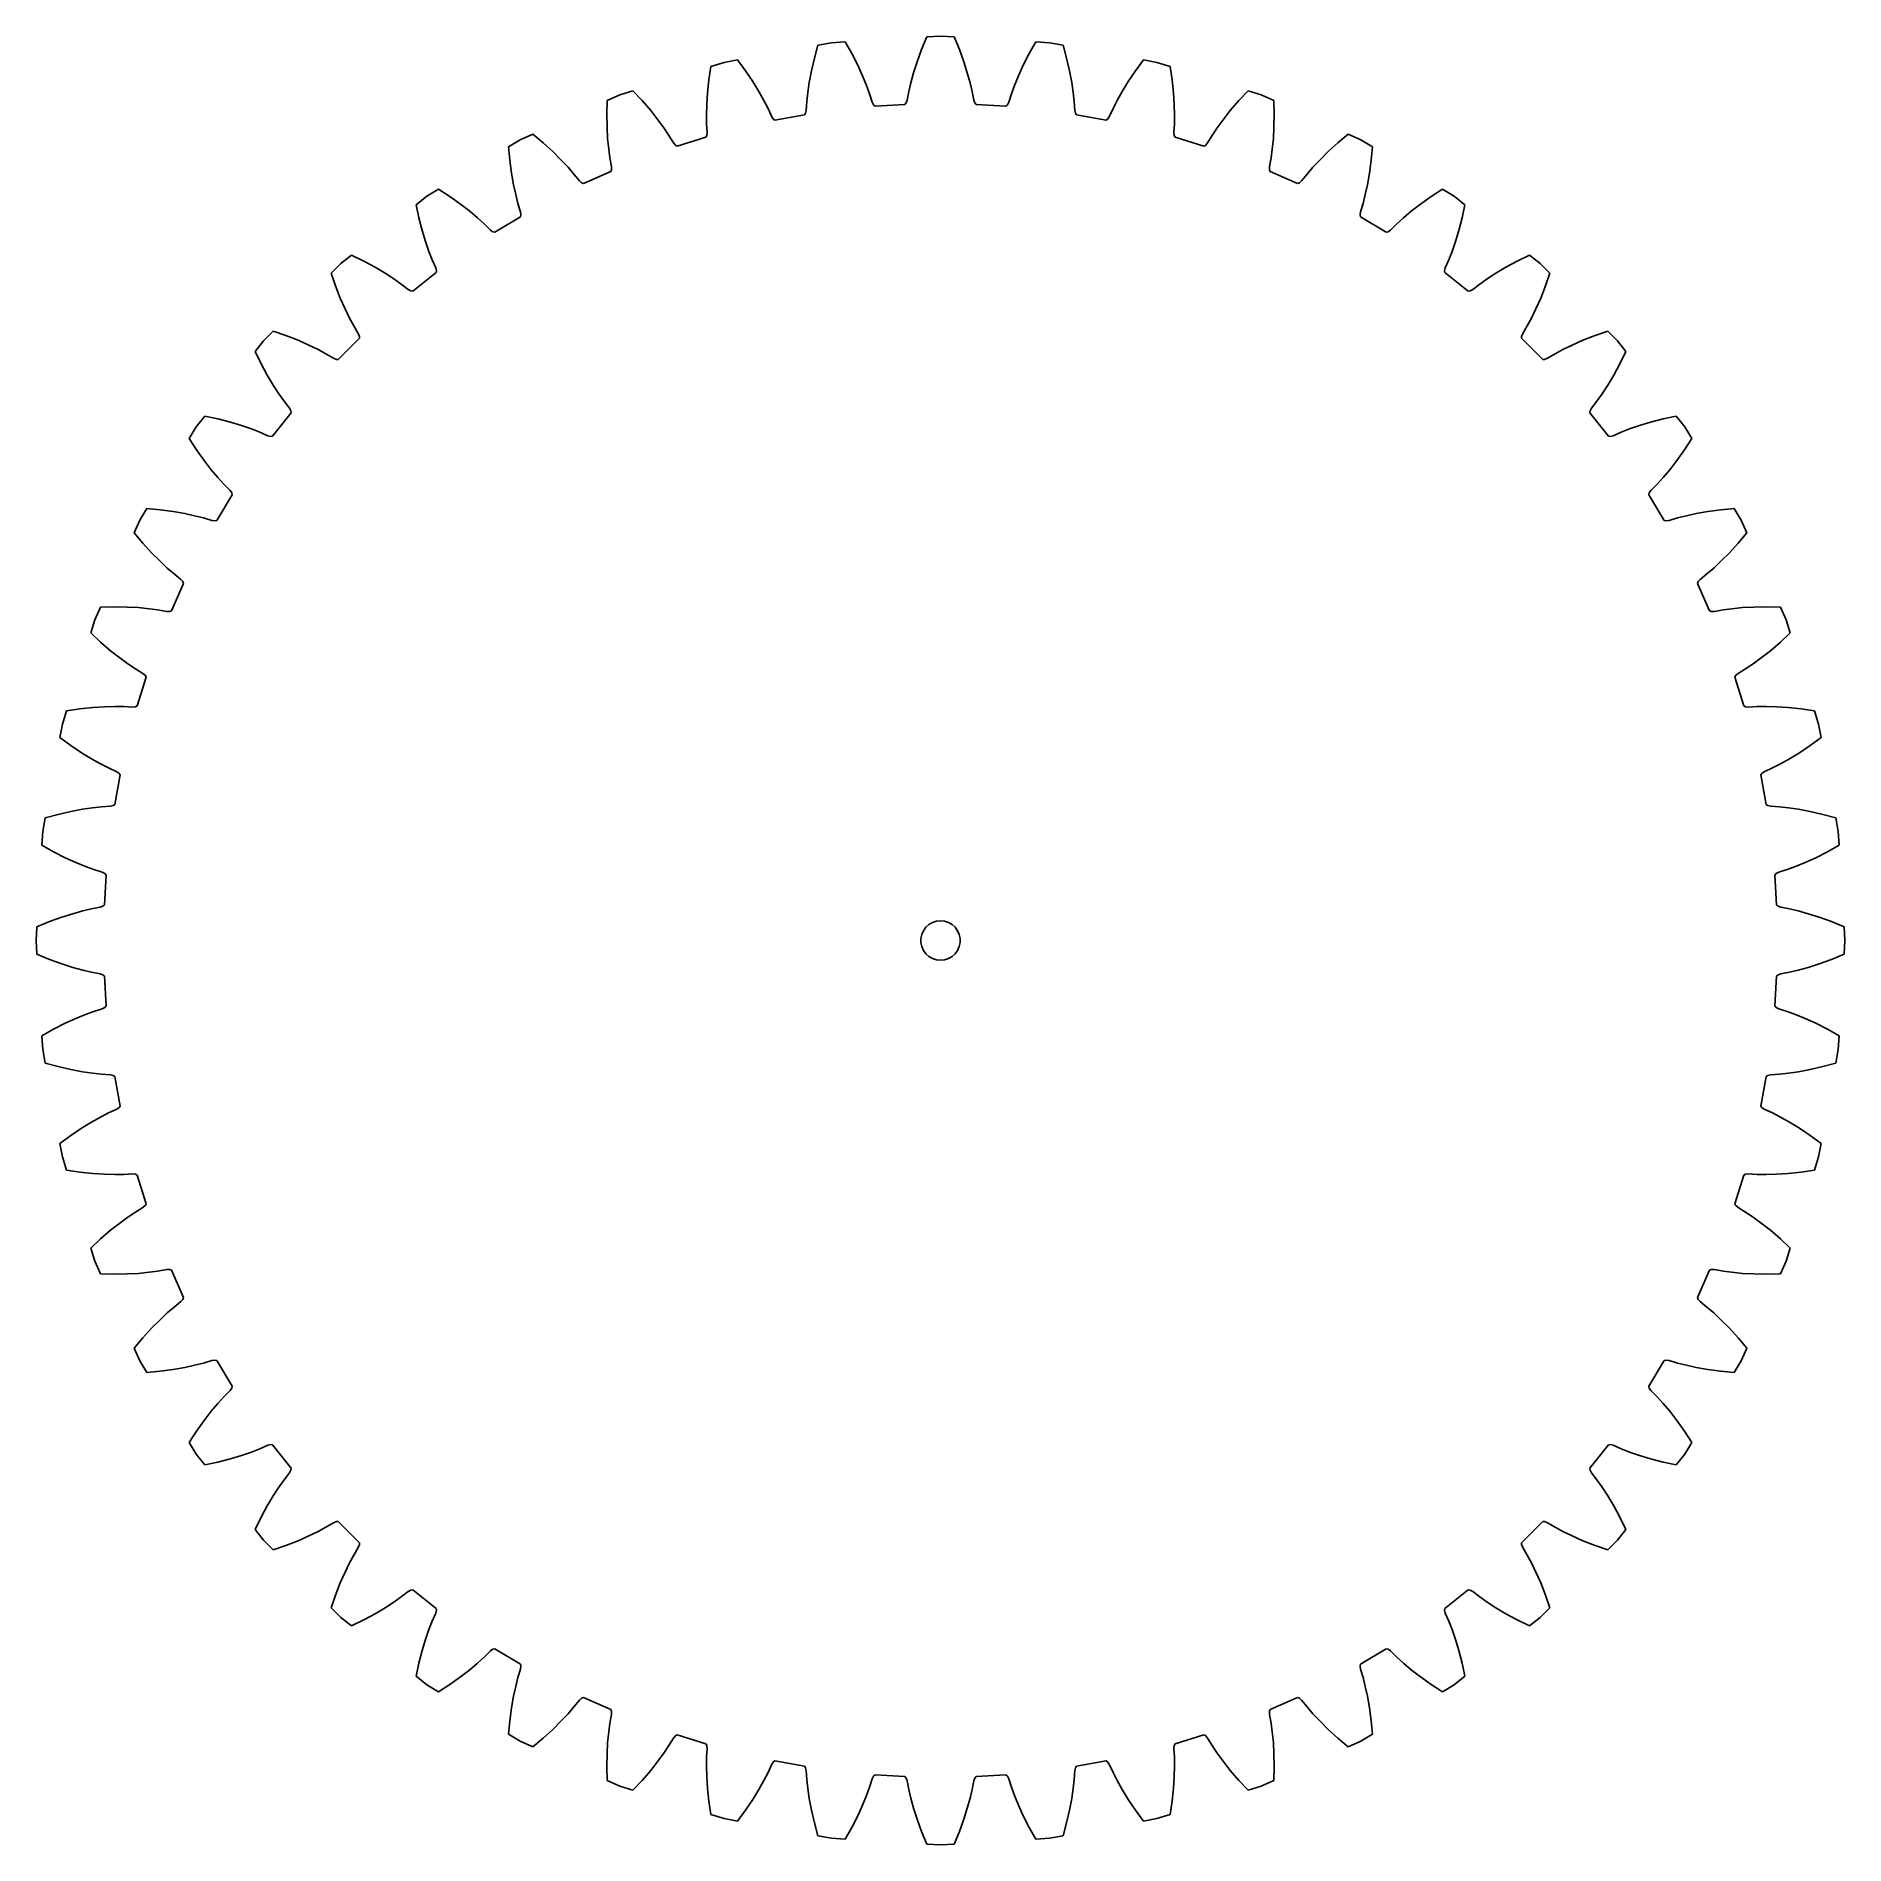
# Model space of a CAD drawing. Extents: x 0 to 138, y 0 to 138.
import ezdxf

# ---------------------------------------------------------------- set-up
doc = ezdxf.new("R2010")
doc.units = 0

msp = doc.modelspace()

# ---------------------------------------------------------------- linework, layer by layer
for p, q in [((68.75, 137.51), (67.71, 137.45)), ((69.8, 137.45), (68.75, 137.51)), ((59.44, 136.82), (59.17, 135.84)), ((60.47, 137.01), (59.44, 136.82)), ((61.51, 137.07), (60.47, 137.01)), ((62.01, 136.18), (61.51, 137.07)), ((62.46, 135.3), (62.01, 136.18)), ((67.32, 136.5), (66.99, 135.57)), ((67.71, 137.45), (67.32, 136.5)), ((70.19, 136.5), (69.8, 137.45)), ((70.52, 135.57), (70.19, 136.5)), ((75.5, 136.18), (75.05, 135.3)), ((76, 137.07), (75.5, 136.18)), ((77.04, 137.01), (76, 137.07)), ((78.07, 136.82), (77.04, 137.01)), ((78.34, 135.84), (78.07, 136.82)), ((51.3, 135.2), (51.15, 134.19)), ((52.3, 135.51), (51.3, 135.2)), ((53.33, 135.7), (52.3, 135.51)), ((53.93, 134.88), (53.33, 135.7)), ((54.48, 134.06), (53.93, 134.88)), ((58.94, 134.87), (58.78, 134)), ((59.17, 135.84), (58.94, 134.87)), ((62.83, 134.49), (62.46, 135.3)), ((66.99, 135.57), (66.71, 134.73)), ((70.79, 134.73), (70.52, 135.57)), ((75.05, 135.3), (74.68, 134.49)), ((78.57, 134.87), (78.34, 135.84)), ((78.73, 134), (78.57, 134.87)), ((83.58, 134.88), (83.03, 134.06)), ((84.18, 135.7), (83.58, 134.88)), ((85.21, 135.51), (84.18, 135.7)), ((86.21, 135.2), (85.21, 135.51)), ((86.36, 134.19), (86.21, 135.2)), ((51.15, 134.19), (51.05, 133.21)), ((54.95, 133.3), (54.48, 134.06)), ((58.78, 134), (58.66, 133.22)), ((63.13, 133.77), (62.83, 134.49)), ((63.36, 133.12), (63.13, 133.77)), ((66.51, 133.97), (66.35, 133.3)), ((66.71, 134.73), (66.51, 133.97)), ((71, 133.97), (70.79, 134.73)), ((71.16, 133.3), (71, 133.97)), ((74.38, 133.77), (74.15, 133.12)), ((74.68, 134.49), (74.38, 133.77)), ((78.85, 133.22), (78.73, 134)), ((83.03, 134.06), (82.56, 133.3)), ((86.46, 133.21), (86.36, 134.19)), ((43.42, 132.61), (43.39, 131.59)), ((44.37, 133.04), (43.42, 132.61)), ((45.37, 133.35), (44.37, 133.04)), ((46.07, 132.61), (45.37, 133.35)), ((46.72, 131.86), (46.07, 132.61)), ((50.99, 132.32), (50.96, 131.54)), ((51.05, 133.21), (50.99, 132.32)), ((55.33, 132.61), (54.95, 133.3)), ((55.64, 132), (55.33, 132.61)), ((58.59, 132.54), (58.54, 131.87)), ((58.66, 133.22), (58.59, 132.54)), ((63.57, 132.48), (63.36, 133.12)), ((63.67, 132.28), (63.57, 132.48)), ((63.78, 132.18), (63.67, 132.28)), ((66.05, 132.32), (63.78, 132.18)), ((66.15, 132.43), (66.05, 132.32)), ((66.22, 132.65), (66.15, 132.43)), ((66.35, 133.3), (66.22, 132.65)), ((71.28, 132.65), (71.16, 133.3)), ((71.36, 132.43), (71.28, 132.65)), ((71.46, 132.32), (71.36, 132.43)), ((73.73, 132.18), (71.46, 132.32)), ((73.84, 132.28), (73.73, 132.18)), ((73.94, 132.48), (73.84, 132.28)), ((74.15, 133.12), (73.94, 132.48)), ((78.92, 132.54), (78.85, 133.22)), ((78.97, 131.87), (78.92, 132.54)), ((82.18, 132.61), (81.87, 132)), ((82.56, 133.3), (82.18, 132.61)), ((86.52, 132.32), (86.46, 133.21)), ((86.55, 131.54), (86.52, 132.32)), ((91.44, 132.61), (90.79, 131.86)), ((92.14, 133.35), (91.44, 132.61)), ((93.14, 133.04), (92.14, 133.35)), ((94.09, 132.61), (93.14, 133.04)), ((94.12, 131.59), (94.09, 132.61)), ((43.39, 131.59), (43.41, 130.6)), ((47.27, 131.16), (46.72, 131.86)), ((47.73, 130.53), (47.27, 131.16)), ((50.96, 131.54), (50.97, 130.85)), ((50.97, 130.85), (51.01, 130.18)), ((55.92, 131.39), (55.64, 132)), ((56.05, 131.2), (55.92, 131.39)), ((56.17, 131.12), (56.05, 131.2)), ((58.41, 131.53), (56.17, 131.12)), ((58.49, 131.65), (58.41, 131.53)), ((58.54, 131.87), (58.49, 131.65)), ((79.02, 131.65), (78.97, 131.87)), ((79.1, 131.53), (79.02, 131.65)), ((81.34, 131.12), (79.1, 131.53)), ((81.46, 131.2), (81.34, 131.12)), ((81.59, 131.39), (81.46, 131.2)), ((81.87, 132), (81.59, 131.39)), ((86.5, 130.18), (86.54, 130.85)), ((86.54, 130.85), (86.55, 131.54)), ((90.24, 131.16), (89.78, 130.53)), ((90.79, 131.86), (90.24, 131.16)), ((94.1, 130.6), (94.12, 131.59)), ((36.8, 129.63), (35.91, 129.09)), ((37.76, 130.06), (36.8, 129.63)), ((38.54, 129.41), (37.76, 130.06)), ((39.27, 128.74), (38.54, 129.41)), ((43.41, 130.6), (43.45, 129.72)), ((43.45, 129.72), (43.53, 128.93)), ((48.11, 129.96), (47.73, 130.53)), ((48.46, 129.39), (48.11, 129.96)), ((48.62, 129.21), (48.46, 129.39)), ((50.92, 129.83), (48.74, 129.15)), ((50.98, 129.95), (50.92, 129.83)), ((51.01, 130.18), (50.98, 129.95)), ((86.53, 129.95), (86.5, 130.18)), ((86.59, 129.83), (86.53, 129.95)), ((88.77, 129.15), (86.59, 129.83)), ((89.05, 129.39), (88.89, 129.21)), ((89.4, 129.96), (89.05, 129.39)), ((89.78, 130.53), (89.4, 129.96)), ((93.98, 128.93), (94.06, 129.72)), ((94.06, 129.72), (94.1, 130.6)), ((98.97, 129.41), (98.24, 128.74)), ((99.75, 130.06), (98.97, 129.41)), ((100.71, 129.63), (99.75, 130.06)), ((101.6, 129.09), (100.71, 129.63)), ((35.91, 129.09), (36, 128.08)), ((36, 128.08), (36.14, 127.1)), ((39.9, 128.12), (39.27, 128.74)), ((40.44, 127.55), (39.9, 128.12)), ((43.53, 128.93), (43.62, 128.26)), ((43.62, 128.26), (43.73, 127.6)), ((48.74, 129.15), (48.62, 129.21)), ((88.89, 129.21), (88.77, 129.15)), ((93.78, 127.6), (93.89, 128.26)), ((93.89, 128.26), (93.98, 128.93)), ((97.61, 128.12), (97.07, 127.55)), ((98.24, 128.74), (97.61, 128.12)), ((101.37, 127.1), (101.51, 128.08)), ((101.51, 128.08), (101.6, 129.09)), ((36.14, 127.1), (36.29, 126.22)), ((40.89, 127.03), (40.44, 127.55)), ((41.3, 126.5), (40.89, 127.03)), ((43.69, 127.23), (41.61, 126.3)), ((43.74, 127.36), (43.69, 127.23)), ((43.73, 127.6), (43.74, 127.36)), ((93.77, 127.36), (93.78, 127.6)), ((93.82, 127.23), (93.77, 127.36)), ((95.9, 126.3), (93.82, 127.23)), ((96.62, 127.03), (96.21, 126.5)), ((97.07, 127.55), (96.62, 127.03)), ((101.22, 126.22), (101.37, 127.1)), ((29.7, 125.34), (28.88, 124.69)), ((30.59, 125.88), (29.7, 125.34)), ((31.45, 125.32), (30.59, 125.88)), ((32.25, 124.75), (31.45, 125.32)), ((36.29, 126.22), (36.46, 125.46)), ((36.46, 125.46), (36.63, 124.79)), ((41.47, 126.35), (41.3, 126.5)), ((41.61, 126.3), (41.47, 126.35)), ((96.04, 126.35), (95.9, 126.3)), ((96.21, 126.5), (96.04, 126.35)), ((100.88, 124.79), (101.05, 125.46)), ((101.05, 125.46), (101.22, 126.22)), ((106.06, 125.32), (105.26, 124.75)), ((106.92, 125.88), (106.06, 125.32)), ((107.81, 125.34), (106.92, 125.88)), ((108.63, 124.69), (107.81, 125.34)), ((28.88, 124.69), (29.09, 123.7)), ((32.96, 124.21), (32.25, 124.75)), ((33.56, 123.7), (32.96, 124.21)), ((36.82, 123.78), (34.87, 122.6)), ((36.63, 124.79), (36.82, 124.15)), ((36.82, 124.15), (36.86, 123.92)), ((36.86, 123.92), (36.82, 123.78)), ((100.65, 123.92), (100.69, 124.15)), ((100.69, 123.78), (100.65, 123.92)), ((100.69, 124.15), (100.88, 124.79)), ((102.64, 122.6), (100.69, 123.78)), ((104.55, 124.21), (103.95, 123.7)), ((105.26, 124.75), (104.55, 124.21)), ((108.42, 123.7), (108.63, 124.69)), ((29.09, 123.7), (29.34, 122.74)), ((29.34, 122.74), (29.6, 121.89)), ((34.07, 123.24), (33.56, 123.7)), ((34.54, 122.77), (34.07, 123.24)), ((34.73, 122.64), (34.54, 122.77)), ((34.87, 122.6), (34.73, 122.64)), ((102.78, 122.64), (102.64, 122.6)), ((102.97, 122.77), (102.78, 122.64)), ((103.44, 123.24), (102.97, 122.77)), ((103.95, 123.7), (103.44, 123.24)), ((107.91, 121.89), (108.17, 122.74)), ((108.17, 122.74), (108.42, 123.7)), ((29.6, 121.89), (29.86, 121.15)), ((29.86, 121.15), (30.11, 120.51)), ((107.4, 120.51), (107.65, 121.15)), ((107.65, 121.15), (107.91, 121.89)), ((23.16, 120.22), (22.42, 119.48)), ((23.98, 120.86), (23.16, 120.22)), ((24.9, 120.41), (23.98, 120.86)), ((25.77, 119.94), (24.9, 120.41)), ((26.53, 119.49), (25.77, 119.94)), ((30.11, 120.51), (30.38, 119.9)), ((30.38, 119.9), (30.44, 119.67)), ((30.44, 119.67), (30.42, 119.53)), ((107.07, 119.67), (107.13, 119.9)), ((107.09, 119.53), (107.07, 119.67)), ((107.13, 119.9), (107.4, 120.51)), ((111.74, 119.94), (110.98, 119.49)), ((112.61, 120.41), (111.74, 119.94)), ((113.53, 120.86), (112.61, 120.41)), ((114.35, 120.22), (113.53, 120.86)), ((115.09, 119.48), (114.35, 120.22)), ((22.42, 119.48), (22.76, 118.52)), ((22.76, 118.52), (23.12, 117.6)), ((27.19, 119.06), (26.53, 119.49)), ((27.75, 118.66), (27.19, 119.06)), ((28.28, 118.26), (27.75, 118.66)), ((30.42, 119.53), (28.63, 118.13)), ((108.88, 118.13), (107.09, 119.53)), ((109.76, 118.66), (109.23, 118.26)), ((110.32, 119.06), (109.76, 118.66)), ((110.98, 119.49), (110.32, 119.06)), ((114.39, 117.6), (114.75, 118.52)), ((114.75, 118.52), (115.09, 119.48)), ((23.12, 117.6), (23.48, 116.78)), ((28.48, 118.14), (28.28, 118.26)), ((28.63, 118.13), (28.48, 118.14)), ((109.03, 118.14), (108.88, 118.13)), ((109.23, 118.26), (109.03, 118.14)), ((114.03, 116.78), (114.39, 117.6)), ((23.48, 116.78), (23.83, 116.08)), ((23.83, 116.08), (24.15, 115.48)), ((113.36, 115.48), (113.68, 116.08)), ((113.68, 116.08), (114.03, 116.78)), ((17.29, 114.35), (16.65, 113.53)), ((18.03, 115.09), (17.29, 114.35)), ((18.99, 114.75), (18.03, 115.09)), ((19.91, 114.39), (18.99, 114.75)), ((20.73, 114.03), (19.91, 114.39)), ((24.58, 114.54), (22.97, 112.93)), ((24.15, 115.48), (24.49, 114.9)), ((24.49, 114.9), (24.58, 114.68)), ((24.58, 114.68), (24.58, 114.54)), ((112.93, 114.68), (113.02, 114.9)), ((112.93, 114.54), (112.93, 114.68)), ((114.54, 112.93), (112.93, 114.54)), ((113.02, 114.9), (113.36, 115.48)), ((117.6, 114.39), (116.78, 114.03)), ((118.52, 114.75), (117.6, 114.39)), ((119.48, 115.09), (118.52, 114.75)), ((120.22, 114.35), (119.48, 115.09)), ((120.86, 113.53), (120.22, 114.35)), ((16.65, 113.53), (17.1, 112.61)), ((21.43, 113.68), (20.73, 114.03)), ((22.03, 113.36), (21.43, 113.68)), ((22.61, 113.02), (22.03, 113.36)), ((22.83, 112.93), (22.61, 113.02)), ((22.97, 112.93), (22.83, 112.93)), ((114.68, 112.93), (114.54, 112.93)), ((114.9, 113.02), (114.68, 112.93)), ((115.48, 113.36), (114.9, 113.02)), ((116.08, 113.68), (115.48, 113.36)), ((116.78, 114.03), (116.08, 113.68)), ((120.41, 112.61), (120.86, 113.53)), ((17.1, 112.61), (17.57, 111.74)), ((17.57, 111.74), (18.02, 110.98)), ((119.49, 110.98), (119.94, 111.74)), ((119.94, 111.74), (120.41, 112.61)), ((18.02, 110.98), (18.45, 110.32)), ((18.45, 110.32), (18.85, 109.76)), ((118.66, 109.76), (119.06, 110.32)), ((119.06, 110.32), (119.49, 110.98)), ((12.82, 108.63), (12.17, 107.81)), ((13.81, 108.42), (12.82, 108.63)), ((19.38, 108.88), (17.98, 107.09)), ((18.85, 109.76), (19.25, 109.23)), ((19.25, 109.23), (19.37, 109.03)), ((19.37, 109.03), (19.38, 108.88)), ((118.13, 108.88), (118.14, 109.03)), ((119.53, 107.09), (118.13, 108.88)), ((118.14, 109.03), (118.26, 109.23)), ((118.26, 109.23), (118.66, 109.76)), ((124.69, 108.63), (123.7, 108.42)), ((125.34, 107.81), (124.69, 108.63)), ((12.17, 107.81), (11.63, 106.92)), ((14.77, 108.17), (13.81, 108.42)), ((15.62, 107.91), (14.77, 108.17)), ((16.36, 107.65), (15.62, 107.91)), ((17, 107.4), (16.36, 107.65)), ((17.61, 107.13), (17, 107.4)), ((120.51, 107.4), (119.9, 107.13)), ((121.15, 107.65), (120.51, 107.4)), ((121.89, 107.91), (121.15, 107.65)), ((122.74, 108.17), (121.89, 107.91)), ((123.7, 108.42), (122.74, 108.17)), ((125.88, 106.92), (125.34, 107.81)), ((11.63, 106.92), (12.19, 106.06)), ((12.19, 106.06), (12.76, 105.26)), ((17.84, 107.07), (17.61, 107.13)), ((17.98, 107.09), (17.84, 107.07)), ((119.67, 107.07), (119.53, 107.09)), ((119.9, 107.13), (119.67, 107.07)), ((124.75, 105.26), (125.32, 106.06)), ((125.32, 106.06), (125.88, 106.92)), ((12.76, 105.26), (13.3, 104.55)), ((13.3, 104.55), (13.81, 103.95)), ((123.7, 103.95), (124.21, 104.55)), ((124.21, 104.55), (124.75, 105.26)), ((13.81, 103.95), (14.27, 103.44)), ((14.27, 103.44), (14.74, 102.97)), ((122.77, 102.97), (123.24, 103.44)), ((123.24, 103.44), (123.7, 103.95)), ((14.91, 102.64), (13.73, 100.69)), ((14.74, 102.97), (14.87, 102.78)), ((14.87, 102.78), (14.91, 102.64)), ((122.6, 102.64), (122.64, 102.78)), ((123.78, 100.69), (122.6, 102.64)), ((122.64, 102.78), (122.77, 102.97)), ((7.88, 100.71), (7.45, 99.75)), ((8.42, 101.6), (7.88, 100.71)), ((9.43, 101.51), (8.42, 101.6)), ((10.41, 101.37), (9.43, 101.51)), ((11.29, 101.22), (10.41, 101.37)), ((12.05, 101.05), (11.29, 101.22)), ((12.72, 100.88), (12.05, 101.05)), ((13.36, 100.69), (12.72, 100.88)), ((13.59, 100.65), (13.36, 100.69)), ((13.73, 100.69), (13.59, 100.65)), ((123.92, 100.65), (123.78, 100.69)), ((124.15, 100.69), (123.92, 100.65)), ((124.79, 100.88), (124.15, 100.69)), ((125.46, 101.05), (124.79, 100.88)), ((126.22, 101.22), (125.46, 101.05)), ((127.1, 101.37), (126.22, 101.22)), ((128.08, 101.51), (127.1, 101.37)), ((129.09, 101.6), (128.08, 101.51)), ((129.63, 100.71), (129.09, 101.6)), ((130.06, 99.75), (129.63, 100.71)), ((7.45, 99.75), (8.1, 98.97)), ((129.41, 98.97), (130.06, 99.75)), ((8.1, 98.97), (8.77, 98.24)), ((8.77, 98.24), (9.39, 97.61)), ((128.12, 97.61), (128.74, 98.24)), ((128.74, 98.24), (129.41, 98.97)), ((9.39, 97.61), (9.96, 97.07)), ((9.96, 97.07), (10.48, 96.62)), ((10.48, 96.62), (11.01, 96.21)), ((126.5, 96.21), (127.03, 96.62)), ((127.03, 96.62), (127.55, 97.07)), ((127.55, 97.07), (128.12, 97.61)), ((11.21, 95.9), (10.28, 93.82)), ((11.01, 96.21), (11.16, 96.04)), ((11.16, 96.04), (11.21, 95.9)), ((126.3, 95.9), (126.35, 96.04)), ((127.23, 93.82), (126.3, 95.9)), ((126.35, 96.04), (126.5, 96.21)), ((4.9, 94.09), (4.47, 93.14)), ((5.92, 94.12), (4.9, 94.09)), ((6.91, 94.1), (5.92, 94.12)), ((7.79, 94.06), (6.91, 94.1)), ((8.58, 93.98), (7.79, 94.06)), ((9.25, 93.89), (8.58, 93.98)), ((9.91, 93.78), (9.25, 93.89)), ((10.15, 93.77), (9.91, 93.78)), ((10.28, 93.82), (10.15, 93.77)), ((127.36, 93.77), (127.23, 93.82)), ((127.6, 93.78), (127.36, 93.77)), ((128.26, 93.89), (127.6, 93.78)), ((128.93, 93.98), (128.26, 93.89)), ((129.72, 94.06), (128.93, 93.98)), ((130.6, 94.1), (129.72, 94.06)), ((131.59, 94.12), (130.6, 94.1)), ((132.61, 94.09), (131.59, 94.12)), ((133.04, 93.14), (132.61, 94.09)), ((4.47, 93.14), (4.16, 92.14)), ((4.16, 92.14), (4.9, 91.44)), ((132.61, 91.44), (133.35, 92.14)), ((133.35, 92.14), (133.04, 93.14)), ((4.9, 91.44), (5.65, 90.79)), ((5.65, 90.79), (6.35, 90.24)), ((131.16, 90.24), (131.86, 90.79)), ((131.86, 90.79), (132.61, 91.44)), ((6.35, 90.24), (6.98, 89.78)), ((6.98, 89.78), (7.55, 89.4)), ((7.55, 89.4), (8.12, 89.05)), ((129.39, 89.05), (129.96, 89.4)), ((129.96, 89.4), (130.53, 89.78)), ((130.53, 89.78), (131.16, 90.24)), ((8.36, 88.77), (7.68, 86.59)), ((8.12, 89.05), (8.3, 88.89)), ((8.3, 88.89), (8.36, 88.77)), ((129.15, 88.77), (129.21, 88.89)), ((129.83, 86.59), (129.15, 88.77)), ((129.21, 88.89), (129.39, 89.05)), ((2.31, 86.21), (2, 85.21)), ((3.32, 86.36), (2.31, 86.21)), ((4.3, 86.46), (3.32, 86.36)), ((5.19, 86.52), (4.3, 86.46)), ((5.97, 86.55), (5.19, 86.52)), ((6.66, 86.54), (5.97, 86.55)), ((7.33, 86.5), (6.66, 86.54)), ((7.56, 86.53), (7.33, 86.5)), ((7.68, 86.59), (7.56, 86.53)), ((129.95, 86.53), (129.83, 86.59)), ((130.18, 86.5), (129.95, 86.53)), ((130.85, 86.54), (130.18, 86.5)), ((131.54, 86.55), (130.85, 86.54)), ((132.32, 86.52), (131.54, 86.55)), ((133.21, 86.46), (132.32, 86.52)), ((134.19, 86.36), (133.21, 86.46)), ((135.2, 86.21), (134.19, 86.36)), ((135.51, 85.21), (135.2, 86.21)), ((2, 85.21), (1.81, 84.18)), ((1.81, 84.18), (2.63, 83.58)), ((134.88, 83.58), (135.7, 84.18)), ((135.7, 84.18), (135.51, 85.21)), ((2.63, 83.58), (3.45, 83.03)), ((3.45, 83.03), (4.21, 82.56)), ((4.21, 82.56), (4.9, 82.18)), ((132.61, 82.18), (133.3, 82.56)), ((133.3, 82.56), (134.06, 83.03)), ((134.06, 83.03), (134.88, 83.58)), ((4.9, 82.18), (5.51, 81.87)), ((5.51, 81.87), (6.12, 81.59)), ((6.39, 81.34), (5.98, 79.1)), ((6.12, 81.59), (6.31, 81.46)), ((6.31, 81.46), (6.39, 81.34)), ((131.12, 81.34), (131.2, 81.46)), ((131.53, 79.1), (131.12, 81.34)), ((131.2, 81.46), (131.39, 81.59)), ((131.39, 81.59), (132, 81.87)), ((132, 81.87), (132.61, 82.18)), ((2.64, 78.57), (1.67, 78.34)), ((3.51, 78.73), (2.64, 78.57)), ((4.29, 78.85), (3.51, 78.73)), ((4.97, 78.92), (4.29, 78.85)), ((5.64, 78.97), (4.97, 78.92)), ((5.86, 79.02), (5.64, 78.97)), ((5.98, 79.1), (5.86, 79.02)), ((131.65, 79.02), (131.53, 79.1)), ((131.87, 78.97), (131.65, 79.02)), ((132.54, 78.92), (131.87, 78.97)), ((133.22, 78.85), (132.54, 78.92)), ((134, 78.73), (133.22, 78.85)), ((134.87, 78.57), (134, 78.73)), ((135.84, 78.34), (134.87, 78.57)), ((0.5, 77.04), (0.44, 76)), ((0.69, 78.07), (0.5, 77.04)), ((1.67, 78.34), (0.69, 78.07)), ((136.82, 78.07), (135.84, 78.34)), ((137.01, 77.04), (136.82, 78.07)), ((137.07, 76), (137.01, 77.04)), ((0.44, 76), (1.33, 75.5)), ((136.18, 75.5), (137.07, 76)), ((1.33, 75.5), (2.21, 75.05)), ((2.21, 75.05), (3.02, 74.68)), ((3.02, 74.68), (3.74, 74.38)), ((3.74, 74.38), (4.39, 74.15)), ((133.12, 74.15), (133.77, 74.38)), ((133.77, 74.38), (134.49, 74.68)), ((134.49, 74.68), (135.3, 75.05)), ((135.3, 75.05), (136.18, 75.5)), ((4.39, 74.15), (5.03, 73.94)), ((5.03, 73.94), (5.23, 73.84)), ((5.33, 73.73), (5.19, 71.46)), ((5.23, 73.84), (5.33, 73.73)), ((132.18, 73.73), (132.28, 73.84)), ((132.32, 71.46), (132.18, 73.73)), ((132.28, 73.84), (132.48, 73.94)), ((132.48, 73.94), (133.12, 74.15)), ((1.01, 70.19), (0.06, 69.8)), ((1.94, 70.52), (1.01, 70.19)), ((2.78, 70.79), (1.94, 70.52)), ((3.54, 71), (2.78, 70.79)), ((4.21, 71.16), (3.54, 71)), ((4.86, 71.28), (4.21, 71.16)), ((5.08, 71.36), (4.86, 71.28)), ((5.19, 71.46), (5.08, 71.36)), ((68.14, 70.13), (68.44, 70.22)), ((68.44, 70.22), (68.75, 70.25)), ((68.75, 70.25), (69.07, 70.22)), ((69.07, 70.22), (69.37, 70.13)), ((132.43, 71.36), (132.32, 71.46)), ((132.65, 71.28), (132.43, 71.36)), ((133.3, 71.16), (132.65, 71.28)), ((133.97, 71), (133.3, 71.16)), ((134.73, 70.79), (133.97, 71)), ((135.57, 70.52), (134.73, 70.79)), ((136.5, 70.19), (135.57, 70.52)), ((137.45, 69.8), (136.5, 70.19)), ((0.06, 69.8), (0, 68.75)), ((0, 68.75), (0.06, 67.71)), ((67.26, 68.91), (67.33, 69.22)), ((67.26, 68.6), (67.26, 68.91)), ((67.33, 69.22), (67.46, 69.5)), ((67.46, 69.5), (67.64, 69.76)), ((67.64, 69.76), (67.87, 69.97)), ((67.87, 69.97), (68.14, 70.13)), ((69.37, 70.13), (69.64, 69.97)), ((69.64, 69.97), (69.87, 69.76)), ((69.87, 69.76), (70.05, 69.5)), ((70.05, 69.5), (70.18, 69.22)), ((70.18, 69.22), (70.25, 68.91)), ((70.25, 68.91), (70.25, 68.6)), ((137.51, 68.75), (137.45, 69.8)), ((137.45, 67.71), (137.51, 68.75)), ((0.06, 67.71), (1.01, 67.32)), ((67.33, 68.29), (67.26, 68.6)), ((67.46, 68), (67.33, 68.29)), ((67.64, 67.75), (67.46, 68)), ((67.87, 67.54), (67.64, 67.75)), ((68.14, 67.38), (67.87, 67.54)), ((68.44, 67.29), (68.14, 67.38)), ((69.37, 67.38), (69.07, 67.29)), ((69.64, 67.54), (69.37, 67.38)), ((69.87, 67.75), (69.64, 67.54)), ((70.05, 68), (69.87, 67.75)), ((70.18, 68.29), (70.05, 68)), ((70.25, 68.6), (70.18, 68.29)), ((136.5, 67.32), (137.45, 67.71)), ((1.01, 67.32), (1.94, 66.99)), ((1.94, 66.99), (2.78, 66.71)), ((2.78, 66.71), (3.54, 66.51)), ((3.54, 66.51), (4.21, 66.35)), ((4.21, 66.35), (4.86, 66.22)), ((4.86, 66.22), (5.08, 66.15)), ((5.08, 66.15), (5.19, 66.05)), ((5.19, 66.05), (5.33, 63.78)), ((68.75, 67.25), (68.44, 67.29)), ((69.07, 67.29), (68.75, 67.25)), ((132.18, 63.78), (132.32, 66.05)), ((132.32, 66.05), (132.43, 66.15)), ((132.43, 66.15), (132.65, 66.22)), ((132.65, 66.22), (133.3, 66.35)), ((133.3, 66.35), (133.97, 66.51)), ((133.97, 66.51), (134.73, 66.71)), ((134.73, 66.71), (135.57, 66.99)), ((135.57, 66.99), (136.5, 67.32)), ((4.39, 63.36), (3.74, 63.13)), ((5.03, 63.57), (4.39, 63.36)), ((5.23, 63.67), (5.03, 63.57)), ((5.33, 63.78), (5.23, 63.67)), ((132.28, 63.67), (132.18, 63.78)), ((132.48, 63.57), (132.28, 63.67)), ((133.12, 63.36), (132.48, 63.57)), ((133.77, 63.13), (133.12, 63.36)), ((1.33, 62.01), (0.44, 61.51)), ((2.21, 62.46), (1.33, 62.01)), ((3.02, 62.83), (2.21, 62.46)), ((3.74, 63.13), (3.02, 62.83)), ((134.49, 62.83), (133.77, 63.13)), ((135.3, 62.46), (134.49, 62.83)), ((136.18, 62.01), (135.3, 62.46)), ((137.07, 61.51), (136.18, 62.01)), ((0.44, 61.51), (0.5, 60.47)), ((137.01, 60.47), (137.07, 61.51)), ((0.5, 60.47), (0.69, 59.44)), ((0.69, 59.44), (1.67, 59.17)), ((1.67, 59.17), (2.64, 58.94)), ((134.87, 58.94), (135.84, 59.17)), ((135.84, 59.17), (136.82, 59.44)), ((136.82, 59.44), (137.01, 60.47)), ((2.64, 58.94), (3.51, 58.78)), ((3.51, 58.78), (4.29, 58.66)), ((4.29, 58.66), (4.97, 58.59)), ((4.97, 58.59), (5.64, 58.54)), ((5.64, 58.54), (5.86, 58.49)), ((5.86, 58.49), (5.98, 58.41)), ((5.98, 58.41), (6.39, 56.17)), ((131.12, 56.17), (131.53, 58.41)), ((131.53, 58.41), (131.65, 58.49)), ((131.65, 58.49), (131.87, 58.54)), ((131.87, 58.54), (132.54, 58.59)), ((132.54, 58.59), (133.22, 58.66)), ((133.22, 58.66), (134, 58.78)), ((134, 58.78), (134.87, 58.94)), ((4.9, 55.33), (4.21, 54.95)), ((5.51, 55.64), (4.9, 55.33)), ((6.12, 55.92), (5.51, 55.64)), ((6.31, 56.05), (6.12, 55.92)), ((6.39, 56.17), (6.31, 56.05)), ((131.2, 56.05), (131.12, 56.17)), ((131.39, 55.92), (131.2, 56.05)), ((132, 55.64), (131.39, 55.92)), ((132.61, 55.33), (132, 55.64)), ((133.3, 54.95), (132.61, 55.33)), ((2.63, 53.93), (1.81, 53.33)), ((3.45, 54.48), (2.63, 53.93)), ((4.21, 54.95), (3.45, 54.48)), ((134.06, 54.48), (133.3, 54.95)), ((134.88, 53.93), (134.06, 54.48)), ((135.7, 53.33), (134.88, 53.93)), ((1.81, 53.33), (2, 52.3)), ((2, 52.3), (2.31, 51.3)), ((135.2, 51.3), (135.51, 52.3)), ((135.51, 52.3), (135.7, 53.33)), ((2.31, 51.3), (3.32, 51.15)), ((3.32, 51.15), (4.3, 51.05)), ((4.3, 51.05), (5.19, 50.99)), ((5.19, 50.99), (5.97, 50.96)), ((5.97, 50.96), (6.66, 50.97)), ((6.66, 50.97), (7.33, 51.01)), ((7.33, 51.01), (7.56, 50.98)), ((7.56, 50.98), (7.68, 50.92)), ((7.68, 50.92), (8.36, 48.74)), ((129.15, 48.74), (129.83, 50.92)), ((129.83, 50.92), (129.95, 50.98)), ((129.95, 50.98), (130.18, 51.01)), ((130.18, 51.01), (130.85, 50.97)), ((130.85, 50.97), (131.54, 50.96)), ((131.54, 50.96), (132.32, 50.99)), ((132.32, 50.99), (133.21, 51.05)), ((133.21, 51.05), (134.19, 51.15)), ((134.19, 51.15), (135.2, 51.3)), ((8.12, 48.46), (7.55, 48.11)), ((8.3, 48.62), (8.12, 48.46)), ((8.36, 48.74), (8.3, 48.62)), ((129.21, 48.62), (129.15, 48.74)), ((129.39, 48.46), (129.21, 48.62)), ((129.96, 48.11), (129.39, 48.46)), ((6.35, 47.27), (5.65, 46.72)), ((6.98, 47.73), (6.35, 47.27)), ((7.55, 48.11), (6.98, 47.73)), ((130.53, 47.73), (129.96, 48.11)), ((131.16, 47.27), (130.53, 47.73)), ((131.86, 46.72), (131.16, 47.27)), ((4.9, 46.07), (4.16, 45.37)), ((5.65, 46.72), (4.9, 46.07)), ((132.61, 46.07), (131.86, 46.72)), ((133.35, 45.37), (132.61, 46.07)), ((4.16, 45.37), (4.47, 44.37)), ((4.47, 44.37), (4.9, 43.42)), ((132.61, 43.42), (133.04, 44.37)), ((133.04, 44.37), (133.35, 45.37)), ((4.9, 43.42), (5.92, 43.39)), ((5.92, 43.39), (6.91, 43.41)), ((6.91, 43.41), (7.79, 43.45)), ((7.79, 43.45), (8.58, 43.53)), ((8.58, 43.53), (9.25, 43.62)), ((9.25, 43.62), (9.91, 43.73)), ((9.91, 43.73), (10.15, 43.74)), ((10.15, 43.74), (10.28, 43.69)), ((10.28, 43.69), (11.21, 41.61)), ((126.3, 41.61), (127.23, 43.69)), ((127.23, 43.69), (127.36, 43.74)), ((127.36, 43.74), (127.6, 43.73)), ((127.6, 43.73), (128.26, 43.62)), ((128.26, 43.62), (128.93, 43.53)), ((128.93, 43.53), (129.72, 43.45)), ((129.72, 43.45), (130.6, 43.41)), ((130.6, 43.41), (131.59, 43.39)), ((131.59, 43.39), (132.61, 43.42)), ((11.01, 41.3), (10.48, 40.89)), ((11.16, 41.47), (11.01, 41.3)), ((11.21, 41.61), (11.16, 41.47)), ((126.35, 41.47), (126.3, 41.61)), ((126.5, 41.3), (126.35, 41.47)), ((127.03, 40.89), (126.5, 41.3)), ((9.39, 39.9), (8.77, 39.27)), ((9.96, 40.44), (9.39, 39.9)), ((10.48, 40.89), (9.96, 40.44)), ((127.55, 40.44), (127.03, 40.89)), ((128.12, 39.9), (127.55, 40.44)), ((128.74, 39.27), (128.12, 39.9)), ((8.1, 38.54), (7.45, 37.76)), ((8.77, 39.27), (8.1, 38.54)), ((129.41, 38.54), (128.74, 39.27)), ((130.06, 37.76), (129.41, 38.54)), ((7.45, 37.76), (7.88, 36.8)), ((129.63, 36.8), (130.06, 37.76)), ((7.88, 36.8), (8.42, 35.91)), ((8.42, 35.91), (9.43, 36)), ((9.43, 36), (10.41, 36.14)), ((10.41, 36.14), (11.29, 36.29)), ((11.29, 36.29), (12.05, 36.46)), ((12.05, 36.46), (12.72, 36.63)), ((12.72, 36.63), (13.36, 36.82)), ((13.36, 36.82), (13.59, 36.86)), ((13.59, 36.86), (13.73, 36.82)), ((13.73, 36.82), (14.91, 34.87)), ((122.6, 34.87), (123.78, 36.82)), ((123.78, 36.82), (123.92, 36.86)), ((123.92, 36.86), (124.15, 36.82)), ((124.15, 36.82), (124.79, 36.63)), ((124.79, 36.63), (125.46, 36.46)), ((125.46, 36.46), (126.22, 36.29)), ((126.22, 36.29), (127.1, 36.14)), ((127.1, 36.14), (128.08, 36)), ((128.08, 36), (129.09, 35.91)), ((129.09, 35.91), (129.63, 36.8)), ((14.74, 34.54), (14.27, 34.07)), ((14.87, 34.73), (14.74, 34.54)), ((14.91, 34.87), (14.87, 34.73)), ((122.64, 34.73), (122.6, 34.87)), ((122.77, 34.54), (122.64, 34.73)), ((123.24, 34.07), (122.77, 34.54)), ((13.81, 33.56), (13.3, 32.96)), ((14.27, 34.07), (13.81, 33.56)), ((123.7, 33.56), (123.24, 34.07)), ((124.21, 32.96), (123.7, 33.56)), ((12.76, 32.25), (12.19, 31.45)), ((13.3, 32.96), (12.76, 32.25)), ((124.75, 32.25), (124.21, 32.96)), ((125.32, 31.45), (124.75, 32.25)), ((12.19, 31.45), (11.63, 30.59)), ((11.63, 30.59), (12.17, 29.7)), ((17, 30.11), (17.61, 30.38)), ((17.61, 30.38), (17.84, 30.44)), ((17.84, 30.44), (17.98, 30.42)), ((17.98, 30.42), (19.38, 28.63)), ((118.13, 28.63), (119.53, 30.42)), ((119.53, 30.42), (119.67, 30.44)), ((119.67, 30.44), (119.9, 30.38)), ((119.9, 30.38), (120.51, 30.11)), ((125.88, 30.59), (125.32, 31.45)), ((125.34, 29.7), (125.88, 30.59)), ((12.17, 29.7), (12.82, 28.88)), ((12.82, 28.88), (13.81, 29.09)), ((13.81, 29.09), (14.77, 29.34)), ((14.77, 29.34), (15.62, 29.6)), ((15.62, 29.6), (16.36, 29.86)), ((16.36, 29.86), (17, 30.11)), ((120.51, 30.11), (121.15, 29.86)), ((121.15, 29.86), (121.89, 29.6)), ((121.89, 29.6), (122.74, 29.34)), ((122.74, 29.34), (123.7, 29.09)), ((123.7, 29.09), (124.69, 28.88)), ((124.69, 28.88), (125.34, 29.7)), ((18.85, 27.75), (18.45, 27.19)), ((19.25, 28.28), (18.85, 27.75)), ((19.37, 28.48), (19.25, 28.28)), ((19.38, 28.63), (19.37, 28.48)), ((118.14, 28.48), (118.13, 28.63)), ((118.26, 28.28), (118.14, 28.48)), ((118.66, 27.75), (118.26, 28.28)), ((119.06, 27.19), (118.66, 27.75)), ((18.02, 26.53), (17.57, 25.77)), ((18.45, 27.19), (18.02, 26.53)), ((119.49, 26.53), (119.06, 27.19)), ((119.94, 25.77), (119.49, 26.53)), ((17.1, 24.9), (16.65, 23.98)), ((17.57, 25.77), (17.1, 24.9)), ((120.41, 24.9), (119.94, 25.77)), ((120.86, 23.98), (120.41, 24.9)), ((16.65, 23.98), (17.29, 23.16)), ((19.91, 23.12), (20.73, 23.48)), ((20.73, 23.48), (21.43, 23.83)), ((21.43, 23.83), (22.03, 24.15)), ((22.03, 24.15), (22.61, 24.49)), ((22.61, 24.49), (22.83, 24.58)), ((22.83, 24.58), (22.97, 24.58)), ((22.97, 24.58), (24.58, 22.97)), ((112.93, 22.97), (114.54, 24.58)), ((114.54, 24.58), (114.68, 24.58)), ((114.68, 24.58), (114.9, 24.49)), ((114.9, 24.49), (115.48, 24.15)), ((115.48, 24.15), (116.08, 23.83)), ((116.08, 23.83), (116.78, 23.48)), ((116.78, 23.48), (117.6, 23.12)), ((120.22, 23.16), (120.86, 23.98)), ((17.29, 23.16), (18.03, 22.42)), ((18.03, 22.42), (18.99, 22.76)), ((18.99, 22.76), (19.91, 23.12)), ((24.15, 22.03), (23.83, 21.43)), ((24.49, 22.61), (24.15, 22.03)), ((24.58, 22.83), (24.49, 22.61)), ((24.58, 22.97), (24.58, 22.83)), ((112.93, 22.83), (112.93, 22.97)), ((113.02, 22.61), (112.93, 22.83)), ((113.36, 22.03), (113.02, 22.61)), ((113.68, 21.43), (113.36, 22.03)), ((117.6, 23.12), (118.52, 22.76)), ((118.52, 22.76), (119.48, 22.42)), ((119.48, 22.42), (120.22, 23.16)), ((23.48, 20.73), (23.12, 19.91)), ((23.83, 21.43), (23.48, 20.73)), ((114.03, 20.73), (113.68, 21.43)), ((114.39, 19.91), (114.03, 20.73)), ((23.12, 19.91), (22.76, 18.99)), ((27.75, 18.85), (28.28, 19.25)), ((28.28, 19.25), (28.48, 19.37)), ((28.48, 19.37), (28.63, 19.38)), ((28.63, 19.38), (30.42, 17.98)), ((107.09, 17.98), (108.88, 19.38)), ((108.88, 19.38), (109.03, 19.37)), ((109.03, 19.37), (109.23, 19.25)), ((109.23, 19.25), (109.76, 18.85)), ((114.75, 18.99), (114.39, 19.91)), ((22.76, 18.99), (22.42, 18.03)), ((22.42, 18.03), (23.16, 17.29)), ((25.77, 17.57), (26.53, 18.02)), ((26.53, 18.02), (27.19, 18.45)), ((27.19, 18.45), (27.75, 18.85)), ((30.42, 17.98), (30.44, 17.84)), ((107.07, 17.84), (107.09, 17.98)), ((109.76, 18.85), (110.32, 18.45)), ((110.32, 18.45), (110.98, 18.02)), ((110.98, 18.02), (111.74, 17.57)), ((114.35, 17.29), (115.09, 18.03)), ((115.09, 18.03), (114.75, 18.99)), ((23.16, 17.29), (23.98, 16.65)), ((23.98, 16.65), (24.9, 17.1)), ((24.9, 17.1), (25.77, 17.57)), ((30.11, 17), (29.86, 16.36)), ((30.38, 17.61), (30.11, 17)), ((30.44, 17.84), (30.38, 17.61)), ((107.13, 17.61), (107.07, 17.84)), ((107.4, 17), (107.13, 17.61)), ((107.65, 16.36), (107.4, 17)), ((111.74, 17.57), (112.61, 17.1)), ((112.61, 17.1), (113.53, 16.65)), ((113.53, 16.65), (114.35, 17.29)), ((29.6, 15.62), (29.34, 14.77)), ((29.86, 16.36), (29.6, 15.62)), ((107.91, 15.62), (107.65, 16.36)), ((108.17, 14.77), (107.91, 15.62)), ((29.09, 13.81), (28.88, 12.82)), ((29.34, 14.77), (29.09, 13.81)), ((32.96, 13.3), (33.56, 13.81)), ((33.56, 13.81), (34.07, 14.27)), ((34.07, 14.27), (34.54, 14.74)), ((34.54, 14.74), (34.73, 14.87)), ((34.73, 14.87), (34.87, 14.91)), ((34.87, 14.91), (36.82, 13.73)), ((100.69, 13.73), (102.64, 14.91)), ((102.64, 14.91), (102.78, 14.87)), ((102.78, 14.87), (102.97, 14.74)), ((102.97, 14.74), (103.44, 14.27)), ((103.44, 14.27), (103.95, 13.81)), ((103.95, 13.81), (104.55, 13.3)), ((108.42, 13.81), (108.17, 14.77)), ((108.63, 12.82), (108.42, 13.81)), ((28.88, 12.82), (29.7, 12.17)), ((31.45, 12.19), (32.25, 12.76)), ((32.25, 12.76), (32.96, 13.3)), ((36.63, 12.72), (36.46, 12.05)), ((36.82, 13.36), (36.63, 12.72)), ((36.82, 13.73), (36.86, 13.59)), ((36.86, 13.59), (36.82, 13.36)), ((100.65, 13.59), (100.69, 13.73)), ((100.69, 13.36), (100.65, 13.59)), ((100.88, 12.72), (100.69, 13.36)), ((101.05, 12.05), (100.88, 12.72)), ((104.55, 13.3), (105.26, 12.76)), ((105.26, 12.76), (106.06, 12.19)), ((107.81, 12.17), (108.63, 12.82)), ((29.7, 12.17), (30.59, 11.63)), ((30.59, 11.63), (31.45, 12.19)), ((36.29, 11.29), (36.14, 10.41)), ((36.46, 12.05), (36.29, 11.29)), ((40.89, 10.48), (41.3, 11.01)), ((41.3, 11.01), (41.47, 11.16)), ((41.47, 11.16), (41.61, 11.21)), ((41.61, 11.21), (43.69, 10.28)), ((93.82, 10.28), (95.9, 11.21)), ((95.9, 11.21), (96.04, 11.16)), ((96.04, 11.16), (96.21, 11.01)), ((96.21, 11.01), (96.62, 10.48)), ((101.22, 11.29), (101.05, 12.05)), ((101.37, 10.41), (101.22, 11.29)), ((106.06, 12.19), (106.92, 11.63)), ((106.92, 11.63), (107.81, 12.17)), ((36.14, 10.41), (36, 9.43)), ((39.9, 9.39), (40.44, 9.96)), ((40.44, 9.96), (40.89, 10.48)), ((43.73, 9.91), (43.62, 9.25)), ((43.69, 10.28), (43.74, 10.15)), ((43.74, 10.15), (43.73, 9.91)), ((93.77, 10.15), (93.82, 10.28)), ((93.78, 9.91), (93.77, 10.15)), ((93.89, 9.25), (93.78, 9.91)), ((96.62, 10.48), (97.07, 9.96)), ((97.07, 9.96), (97.61, 9.39)), ((101.51, 9.43), (101.37, 10.41)), ((36, 9.43), (35.91, 8.42)), ((35.91, 8.42), (36.8, 7.88)), ((38.54, 8.1), (39.27, 8.77)), ((39.27, 8.77), (39.9, 9.39)), ((43.53, 8.58), (43.45, 7.79)), ((43.62, 9.25), (43.53, 8.58)), ((48.46, 8.12), (48.62, 8.3)), ((48.62, 8.3), (48.74, 8.36)), ((48.74, 8.36), (50.92, 7.68)), ((86.59, 7.68), (88.77, 8.36)), ((88.77, 8.36), (88.89, 8.3)), ((88.89, 8.3), (89.05, 8.12)), ((93.98, 8.58), (93.89, 9.25)), ((94.06, 7.79), (93.98, 8.58)), ((97.61, 9.39), (98.24, 8.77)), ((98.24, 8.77), (98.97, 8.1)), ((100.71, 7.88), (101.6, 8.42)), ((101.6, 8.42), (101.51, 9.43)), ((36.8, 7.88), (37.76, 7.45)), ((37.76, 7.45), (38.54, 8.1)), ((43.41, 6.91), (43.39, 5.92)), ((43.45, 7.79), (43.41, 6.91)), ((47.27, 6.35), (47.73, 6.98)), ((47.73, 6.98), (48.11, 7.55)), ((48.11, 7.55), (48.46, 8.12)), ((50.92, 7.68), (50.98, 7.56)), ((51.01, 7.33), (50.97, 6.66)), ((50.98, 7.56), (51.01, 7.33)), ((86.5, 7.33), (86.53, 7.56)), ((86.54, 6.66), (86.5, 7.33)), ((86.53, 7.56), (86.59, 7.68)), ((89.05, 8.12), (89.4, 7.55)), ((89.4, 7.55), (89.78, 6.98)), ((89.78, 6.98), (90.24, 6.35)), ((94.1, 6.91), (94.06, 7.79)), ((94.12, 5.92), (94.1, 6.91)), ((98.97, 8.1), (99.75, 7.45)), ((99.75, 7.45), (100.71, 7.88)), ((43.39, 5.92), (43.42, 4.9)), ((46.07, 4.9), (46.72, 5.65)), ((46.72, 5.65), (47.27, 6.35)), ((50.97, 6.66), (50.96, 5.97)), ((50.96, 5.97), (50.99, 5.19)), ((55.33, 4.9), (55.64, 5.51)), ((55.64, 5.51), (55.92, 6.12)), ((55.92, 6.12), (56.05, 6.31)), ((56.05, 6.31), (56.17, 6.39)), ((56.17, 6.39), (58.41, 5.98)), ((58.41, 5.98), (58.49, 5.86)), ((58.49, 5.86), (58.54, 5.64)), ((58.54, 5.64), (58.59, 4.97)), ((78.92, 4.97), (78.97, 5.64)), ((78.97, 5.64), (79.02, 5.86)), ((79.02, 5.86), (79.1, 5.98)), ((79.1, 5.98), (81.34, 6.39)), ((81.34, 6.39), (81.46, 6.31)), ((81.46, 6.31), (81.59, 6.12)), ((81.59, 6.12), (81.87, 5.51)), ((81.87, 5.51), (82.18, 4.9)), ((86.52, 5.19), (86.55, 5.97)), ((86.55, 5.97), (86.54, 6.66)), ((90.24, 6.35), (90.79, 5.65)), ((90.79, 5.65), (91.44, 4.9)), ((94.09, 4.9), (94.12, 5.92)), ((43.42, 4.9), (44.37, 4.47)), ((44.37, 4.47), (45.37, 4.16)), ((45.37, 4.16), (46.07, 4.9)), ((50.99, 5.19), (51.05, 4.3)), ((51.05, 4.3), (51.15, 3.32)), ((54.48, 3.45), (54.95, 4.21)), ((54.95, 4.21), (55.33, 4.9)), ((58.59, 4.97), (58.66, 4.29)), ((58.66, 4.29), (58.78, 3.51)), ((63.13, 3.74), (63.36, 4.39)), ((63.36, 4.39), (63.57, 5.03)), ((63.57, 5.03), (63.67, 5.23)), ((63.67, 5.23), (63.78, 5.33)), ((63.78, 5.33), (66.05, 5.19)), ((66.05, 5.19), (66.15, 5.08)), ((66.15, 5.08), (66.22, 4.86)), ((66.22, 4.86), (66.35, 4.21)), ((66.35, 4.21), (66.51, 3.54)), ((71, 3.54), (71.16, 4.21)), ((71.16, 4.21), (71.28, 4.86)), ((71.28, 4.86), (71.36, 5.08)), ((71.36, 5.08), (71.46, 5.19)), ((71.46, 5.19), (73.73, 5.33)), ((73.73, 5.33), (73.84, 5.23)), ((73.84, 5.23), (73.94, 5.03)), ((73.94, 5.03), (74.15, 4.39)), ((74.15, 4.39), (74.38, 3.74)), ((78.73, 3.51), (78.85, 4.29)), ((78.85, 4.29), (78.92, 4.97)), ((82.18, 4.9), (82.56, 4.21)), ((82.56, 4.21), (83.03, 3.45)), ((86.36, 3.32), (86.46, 4.3)), ((86.46, 4.3), (86.52, 5.19)), ((91.44, 4.9), (92.14, 4.16)), ((92.14, 4.16), (93.14, 4.47)), ((93.14, 4.47), (94.09, 4.9)), ((51.15, 3.32), (51.3, 2.31)), ((53.93, 2.63), (54.48, 3.45)), ((58.78, 3.51), (58.94, 2.64)), ((62.46, 2.21), (62.83, 3.02)), ((62.83, 3.02), (63.13, 3.74)), ((66.51, 3.54), (66.71, 2.78)), ((66.71, 2.78), (66.99, 1.94)), ((70.52, 1.94), (70.79, 2.78)), ((70.79, 2.78), (71, 3.54)), ((74.38, 3.74), (74.68, 3.02)), ((74.68, 3.02), (75.05, 2.21)), ((78.57, 2.64), (78.73, 3.51)), ((83.03, 3.45), (83.58, 2.63)), ((86.21, 2.31), (86.36, 3.32)), ((51.3, 2.31), (52.3, 2)), ((52.3, 2), (53.33, 1.81)), ((53.33, 1.81), (53.93, 2.63)), ((58.94, 2.64), (59.17, 1.67)), ((59.17, 1.67), (59.44, 0.69)), ((62.01, 1.33), (62.46, 2.21)), ((66.99, 1.94), (67.32, 1.01)), ((70.19, 1.01), (70.52, 1.94)), ((75.05, 2.21), (75.5, 1.33)), ((78.07, 0.69), (78.34, 1.67)), ((78.34, 1.67), (78.57, 2.64)), ((83.58, 2.63), (84.18, 1.81)), ((84.18, 1.81), (85.21, 2)), ((85.21, 2), (86.21, 2.31)), ((59.44, 0.69), (60.47, 0.5)), ((60.47, 0.5), (61.51, 0.44)), ((61.51, 0.44), (62.01, 1.33)), ((67.32, 1.01), (67.71, 0.06)), ((67.71, 0.06), (68.75, 0)), ((68.75, 0), (69.8, 0.06)), ((69.8, 0.06), (70.19, 1.01)), ((75.5, 1.33), (76, 0.44)), ((76, 0.44), (77.04, 0.5)), ((77.04, 0.5), (78.07, 0.69))]:
    msp.add_line(p, q)

doc.saveas('drawing.dxf')
